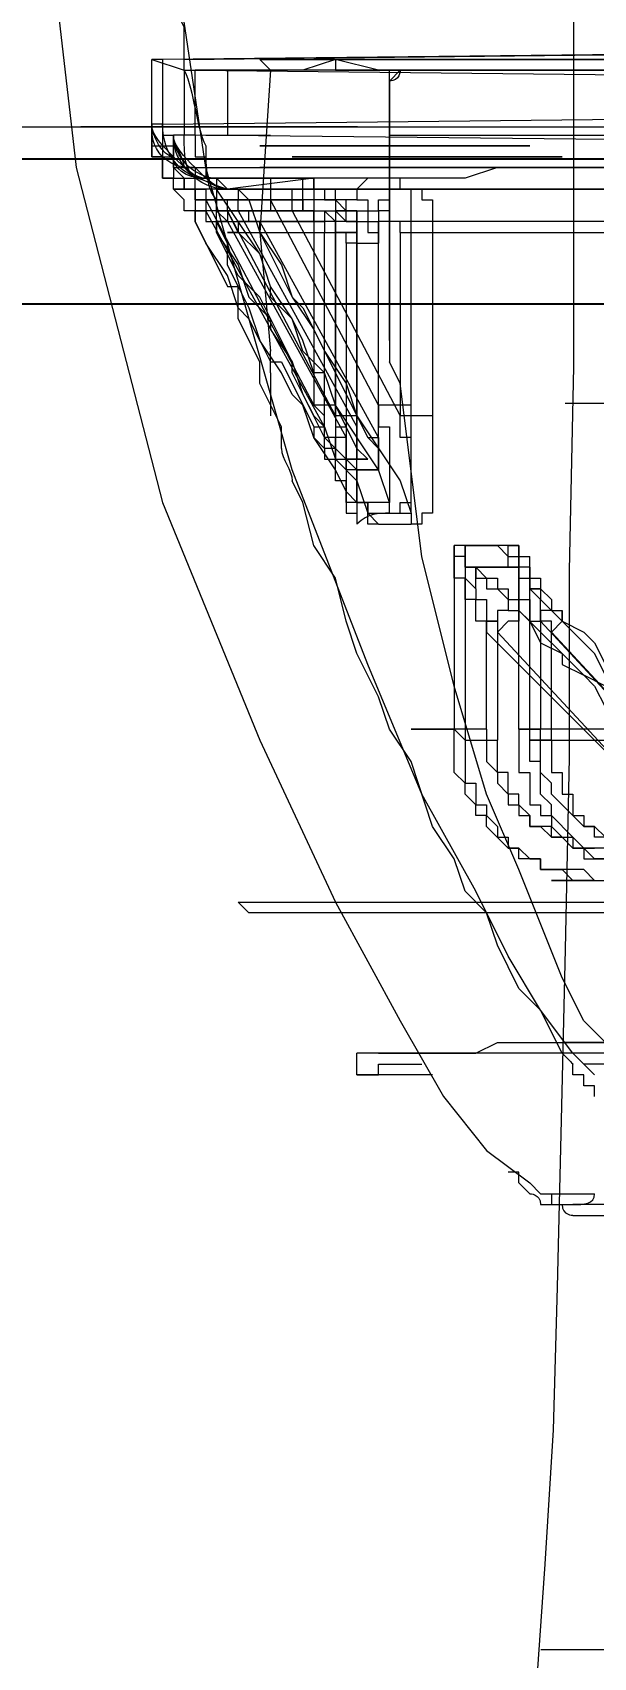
# Model space of a CAD drawing. Header units: millimetres. Extents: x 25083 to 52777, y 24772 to 45779.
# Drawn here: x 38530.2 to 38549.5, y 33654.7 to 33710.6 of the extents above; entities that cross this region are included whole.
import ezdxf

# ---------------------------------------------------------------- set-up
doc = ezdxf.new("R2010")
doc.units = ezdxf.units.MM
doc.layers.add('小车', color=7, linetype='Continuous')
doc.styles.get("Standard").update_dxf_attribs({"font": ''})
doc.styles.get('Standard').set_extended_font_data('SimSun')
doc.dimstyles.new('15', dxfattribs={"dimtxt": 15, "dimasz": 10, "dimexe": 2, "dimexo": 1, "dimgap": 1, "dimtad": 1, "dimdsep": 46, "dimtxsty": 'Standard', "dimcen": 2.5, "dimadec": 0, "dimazin": 0, "dimtfac": 1, "dimtmove": 2, "dimatfit": 3, "dimfxl": 1, "dimtolj": 1, "dimarcsym": 0})
doc.dimstyles.new('ISO-25', dxfattribs={"dimtxt": 2.5, "dimasz": 2.5, "dimexe": 1.25, "dimexo": 0.625, "dimtad": 1, "dimtxsty": 'Standard', "dimcen": 2.5, "dimadec": 0, "dimazin": 0, "dimtfac": 1, "dimtmove": 0, "dimatfit": 3, "dimfxl": 1, "dimarcsym": 0})

# ---------------------------------------------------------------- blocks, each defined once
blk = doc.blocks.new('*D925')
at = {"color": 0, "lineweight": -2}
for p, q in [((29677.862, 34881.662), (29677.862, 32448.293)), ((40733.017, 34757.645), (40733.017, 32448.293)), ((29680.362, 32449.543), (40730.517, 32449.543))]:
    blk.add_line(p, q, dxfattribs=at)
at = {"color": 0}
for points in [[(29680.362, 32449.96), (29680.362, 32449.127), (29677.862, 32449.543)], [(40730.517, 32449.127), (40730.517, 32449.96), (40733.017, 32449.543)]]:
    blk.add_solid(points, dxfattribs=at)
at = {"layer": 'DEFPOINTS', "color": 0}
for p in [(29677.862, 34882.287), (40733.017, 34758.27), (40733.017, 32449.543)]:
    blk.add_point(p, dxfattribs=at)
at = {"color": 0, "insert": (35205.439, 32451.628), "char_height": 2.5, "attachment_point": 5}
blk.add_mtext('11055,15', dxfattribs=at)
blk = doc.blocks.new('zw$D2F4')
at = {"color": 7, "lineweight": 5}
for points in [[(536.242, 960.334), (526.587, 959.22), (515.075, 956.249), (506.905, 952.907), (501.335, 950.308), (497.25, 948.08), (494.65, 946.594)], [(525.844, 955.878), (526.216, 955.878), (526.216, 956.249), (526.958, 956.249), (526.958, 956.621), (527.33, 956.621)], [(528.072, 956.621), (527.33, 956.621), (527.33, 956.249), (526.958, 956.249), (526.958, 955.878), (526.587, 955.878), (526.587, 955.135), (526.216, 955.135)], [(527.33, 956.621), (526.958, 956.621), (526.958, 956.249), (526.216, 956.249), (526.216, 955.878)], [(528.072, 956.621), (527.33, 956.621)], [(527.33, 956.621), (528.072, 956.621)], [(528.072, 956.249), (528.072, 956.621)], [(528.072, 956.621), (530.301, 956.621)], [(528.072, 956.249), (528.072, 956.621)], [(530.301, 956.621), (529.929, 955.507)], [(530.301, 956.249), (530.301, 956.621)], [(524.73, 955.135), (525.102, 955.135), (525.102, 955.507), (525.473, 955.507), (525.844, 955.878)], [(525.844, 955.878), (526.216, 955.878), (526.216, 955.135)], [(525.844, 955.878), (526.216, 955.878)], [(525.844, 955.878), (525.844, 955.135)], [(525.844, 955.135), (525.844, 955.507), (526.216, 955.507), (526.587, 955.878), (526.958, 955.878)], [(526.958, 955.878), (526.216, 955.878), (526.216, 955.507), (525.844, 955.507), (525.844, 955.135)], [(526.216, 955.878), (526.216, 955.507), (525.844, 955.507), (525.844, 955.135)], [(526.587, 954.764), (536.614, 956.249)], [(528.072, 956.249), (527.33, 956.249), (527.33, 955.878), (526.958, 955.878), (526.587, 955.878), (526.587, 955.135)], [(527.701, 955.878), (526.958, 955.878)], [(526.958, 955.878), (527.701, 955.878)], [(528.072, 956.249), (527.701, 956.249), (527.701, 955.878)], [(527.701, 955.507), (527.701, 955.878)], [(528.072, 956.249), (528.444, 922.456)], [(530.301, 956.249), (528.072, 956.249)], [(529.929, 955.507), (531.415, 955.507), (532.157, 955.878), (534.757, 955.878), (535.128, 956.249), (536.242, 956.249)], [(530.672, 922.456), (530.301, 956.249)], [(529.929, 955.507), (527.701, 955.507)], [(527.701, 955.135), (527.701, 955.507)], [(529.929, 955.507), (529.929, 955.135)], [(530.301, 955.507), (530.672, 922.456)], [(495.393, 941.395), (496.136, 942.138), (497.621, 943.252), (499.478, 944.366), (501.706, 945.48), (505.048, 947.337), (509.505, 949.194), (516.189, 951.793), (526.587, 954.764)], [(515.075, 949.565), (515.446, 949.936), (516.189, 950.308), (517.303, 951.05), (518.417, 951.422), (518.789, 951.793), (519.531, 952.164), (520.645, 952.907), (521.388, 953.279), (521.759, 953.65), (522.873, 954.021), (523.988, 954.764), (524.73, 955.135)], [(525.102, 955.135), (524.73, 955.135), (522.502, 954.021), (522.502, 953.65), (521.759, 953.279), (520.645, 952.907), (519.903, 952.536), (519.903, 952.164), (517.674, 951.05)], [(517.674, 950.679), (525.102, 954.764)], [(525.473, 954.764), (518.417, 951.05)], [(525.473, 955.135), (525.473, 954.764), (524.73, 954.764), (524.73, 954.393), (524.359, 954.393)], [(525.473, 954.764), (525.102, 954.764), (525.102, 955.135), (524.73, 955.135)], [(525.473, 955.135), (525.102, 955.135)], [(525.102, 955.135), (525.102, 954.764)], [(525.102, 951.422), (525.102, 954.764)], [(525.473, 954.764), (525.473, 954.393), (525.102, 954.393), (525.102, 954.021)], [(525.473, 954.764), (525.102, 954.764)], [(525.473, 954.764), (525.473, 955.135), (525.844, 955.135)], [(525.844, 955.135), (525.844, 954.764), (525.473, 954.764)], [(525.844, 955.135), (525.473, 955.135)], [(525.473, 955.135), (525.473, 954.764)], [(525.473, 955.135), (525.473, 954.393)], [(525.473, 954.764), (525.473, 951.422)], [(525.473, 951.05), (525.473, 954.764)], [(525.844, 954.021), (525.844, 954.393), (525.473, 954.393), (525.473, 954.764)], [(526.216, 955.135), (526.216, 954.393), (525.844, 954.393)], [(525.844, 954.021), (525.844, 955.135)], [(527.701, 955.135), (526.958, 955.135), (526.958, 954.764), (526.216, 954.764), (526.216, 954.393), (525.844, 954.393), (525.844, 954.021)], [(525.844, 955.135), (526.216, 955.135), (526.216, 954.764)], [(526.587, 955.135), (526.216, 954.764)], [(526.216, 954.764), (526.216, 955.135)], [(526.216, 954.393), (526.216, 955.135)], [(526.216, 955.135), (526.216, 954.764)], [(526.216, 954.764), (526.216, 951.793)], [(526.216, 952.164), (526.216, 954.764)], [(526.216, 951.793), (526.216, 954.764)], [(526.587, 955.135), (526.587, 921.342)], [(527.33, 920.228), (527.701, 955.135)], [(527.701, 955.135), (529.929, 955.135)], [(527.701, 955.135), (529.929, 955.135)], [(529.929, 955.135), (529.558, 920.228)], [(529.929, 933.597), (529.929, 955.135)], [(524.359, 954.393), (523.245, 953.65), (522.131, 953.279), (521.388, 952.536), (521.017, 952.536), (519.903, 951.793), (518.789, 951.422), (518.046, 951.05), (517.674, 950.679), (516.56, 950.308), (515.818, 949.565), (514.704, 949.194)], [(515.075, 948.451), (516.189, 948.822), (518.417, 950.308), (519.531, 950.679), (520.274, 951.422), (521.388, 951.793), (522.502, 952.536), (523.616, 952.907), (525.844, 954.393)], [(516.932, 952.164), (517.674, 952.164), (519.16, 952.907), (519.903, 952.907), (521.388, 953.65), (522.502, 953.65), (523.245, 954.021), (523.988, 954.021), (524.73, 954.393), (525.473, 954.393)], [(517.303, 950.308), (517.303, 950.679), (519.531, 951.793), (519.903, 951.793), (522.131, 952.907), (522.873, 953.65), (524.359, 954.393)], [(524.359, 954.393), (525.102, 954.393)], [(525.102, 954.021), (524.73, 954.021), (524.73, 954.393), (524.359, 954.393)], [(524.359, 954.393), (524.73, 954.393), (524.73, 954.021)], [(525.102, 954.393), (524.73, 954.021)], [(525.102, 954.393), (525.102, 950.679)], [(525.102, 954.021), (525.473, 954.021), (525.473, 954.393)], [(525.102, 953.279), (525.102, 954.393)], [(525.102, 953.65), (525.102, 954.393)], [(525.473, 952.536), (525.473, 953.279), (525.844, 953.65), (525.844, 954.393)], [(525.473, 954.393), (525.473, 953.65)], [(526.216, 954.393), (525.844, 954.021)], [(526.216, 954.393), (526.216, 951.05)], [(501.335, 781.711), (500.963, 781.711), (500.963, 782.825), (501.335, 784.31), (500.963, 785.424), (500.963, 820.332), (500.592, 832.587), (500.592, 901.66), (500.963, 914.286), (500.963, 925.427), (500.963, 935.082), (500.963, 953.279), (501.335, 953.65)], [(501.335, 953.65), (501.335, 928.769), (501.706, 926.541), (501.706, 809.934), (501.335, 800.65), (501.335, 781.711)], [(516.56, 949.194), (516.932, 949.565), (518.417, 950.308), (519.531, 950.679), (519.531, 951.05), (520.645, 951.422), (521.388, 951.793), (522.131, 952.536), (522.502, 952.536), (523.616, 952.907), (524.359, 953.65), (525.102, 954.021)], [(524.73, 954.021), (517.303, 949.936)], [(525.102, 953.65), (517.674, 949.565)], [(518.046, 950.308), (525.102, 954.021)], [(524.73, 950.308), (524.73, 953.65), (524.359, 953.65), (524.359, 954.021), (524.359, 953.65)], [(524.359, 953.65), (524.359, 949.565)], [(524.359, 952.907), (524.73, 952.907), (524.73, 953.279), (525.102, 953.279), (525.102, 953.65)], [(524.73, 954.021), (524.73, 950.679)], [(525.102, 951.05), (525.102, 954.021)], [(525.102, 954.021), (525.102, 953.65)], [(525.102, 953.65), (525.102, 950.308)], [(525.102, 953.65), (525.102, 953.279)], [(525.102, 953.65), (525.473, 953.65)], [(525.844, 954.021), (525.844, 953.65), (525.473, 953.65), (525.473, 953.279)], [(525.473, 950.308), (525.473, 953.65)], [(526.216, 951.05), (525.844, 954.021)], [(525.844, 919.114), (525.844, 954.021)], [(525.844, 954.021), (525.844, 951.422)], [(527.701, 954.021), (527.701, 952.536)], [(529.929, 954.021), (527.701, 954.021)], [(525.473, 953.279), (524.359, 952.907), (523.245, 952.164), (522.131, 951.793), (521.017, 951.05), (520.274, 950.679), (519.16, 949.936), (518.046, 949.565), (515.818, 948.08), (514.704, 947.708)], [(524.73, 952.907), (524.73, 953.279), (525.102, 953.279)], [(525.102, 953.279), (525.102, 949.565)], [(525.473, 953.279), (525.473, 952.536), (525.102, 952.536), (525.102, 951.793)], [(517.303, 948.822), (524.73, 952.907)], [(524.359, 952.907), (522.131, 951.793), (521.759, 951.422), (517.303, 949.194)], [(519.531, 952.536), (518.046, 952.536)], [(518.417, 948.822), (525.473, 952.536)], [(519.531, 952.536), (520.274, 952.536)], [(529.929, 952.536), (524.359, 952.907), (520.274, 952.536)], [(524.359, 952.907), (524.73, 952.907)], [(524.73, 949.565), (524.73, 952.907)], [(525.473, 949.565), (525.473, 952.536)], [(526.216, 952.164), (526.216, 952.536), (525.473, 952.536)], [(526.587, 943.623), (526.587, 951.422), (526.587, 951.793), (526.587, 952.907)], [(526.587, 952.907), (526.587, 945.48), (526.587, 945.109), (526.587, 943.623)], [(527.33, 952.907), (527.33, 946.965), (527.33, 946.223), (527.33, 943.623)], [(527.33, 943.623), (527.33, 949.936), (527.33, 950.679), (527.33, 952.907)], [(530.301, 782.825), (529.929, 782.825), (529.929, 783.939), (530.301, 785.796), (529.929, 786.91), (529.929, 832.958), (529.558, 846.327), (529.558, 887.919), (529.929, 901.288), (529.929, 936.567), (529.929, 942.138), (529.929, 948.822), (530.301, 950.308), (529.929, 951.422), (529.929, 952.536), (530.301, 952.907)], [(530.301, 952.907), (530.301, 935.453), (530.672, 926.169), (530.672, 810.677), (530.301, 801.393), (530.301, 798.793), (530.301, 793.594), (530.301, 782.825)], [(526.216, 949.194), (526.216, 952.164)], [(496.136, 942.509), (497.621, 943.252), (498.364, 943.995), (499.849, 944.737), (500.963, 945.109), (501.706, 945.851), (502.82, 946.223), (503.934, 946.965), (506.162, 947.708), (507.276, 948.451), (508.39, 948.822), (509.876, 949.565), (510.99, 949.936), (512.475, 950.308), (513.589, 951.05), (515.075, 951.422), (515.818, 951.793)], [(525.102, 951.793), (518.046, 948.08)], [(525.102, 951.422), (525.102, 951.05), (524.73, 951.05), (524.73, 950.679), (524.359, 950.679)], [(526.216, 951.793), (526.216, 951.05), (525.844, 951.05), (525.844, 950.679), (525.473, 950.679), (525.473, 950.308), (524.73, 950.308)], [(524.73, 951.05), (525.102, 951.05), (525.102, 951.422), (525.473, 951.422)], [(525.102, 951.793), (525.102, 948.822)], [(525.102, 951.793), (525.844, 951.793), (525.844, 951.422)], [(525.473, 951.05), (525.473, 951.422), (525.102, 951.422)], [(525.473, 951.422), (526.216, 951.422), (526.216, 951.793)], [(525.844, 942.509), (525.844, 950.308), (525.844, 950.679), (525.844, 951.793)], [(525.844, 951.793), (525.844, 944.366), (525.844, 943.995), (525.844, 942.509)], [(525.844, 951.422), (525.844, 948.451)], [(526.958, 951.793), (526.958, 945.851), (526.958, 945.109), (526.958, 942.509)], [(526.958, 942.509), (526.958, 948.822), (526.958, 949.565), (526.958, 951.793)], [(515.075, 949.565), (515.075, 949.936), (515.818, 949.936), (515.818, 950.308), (516.932, 950.308), (517.303, 950.679), (517.674, 950.679), (518.046, 950.679), (518.417, 951.05)], [(517.674, 951.05), (517.303, 951.05), (516.932, 950.679), (516.56, 950.679), (516.56, 950.308)], [(517.674, 951.05), (517.674, 950.679)], [(524.73, 951.05), (518.417, 951.05)], [(518.417, 950.308), (518.417, 951.05)], [(524.359, 949.565), (525.102, 949.565), (525.102, 949.936), (525.473, 949.936), (525.473, 950.308), (525.844, 950.308), (525.844, 951.05), (526.216, 951.05)], [(525.102, 951.05), (525.102, 950.679), (524.73, 950.308), (524.359, 950.308)], [(525.473, 951.05), (525.102, 951.05), (525.102, 950.308), (524.73, 950.308), (524.359, 950.308)], [(524.73, 950.308), (524.73, 951.05)], [(526.216, 951.05), (525.102, 951.05)], [(525.473, 950.308), (525.473, 951.05)], [(530.301, 951.05), (530.301, 950.308), (529.929, 950.308), (529.929, 949.936), (529.929, 948.451)], [(530.672, 891.262), (530.672, 928.397), (530.301, 934.339), (530.301, 951.05)], [(518.417, 950.308), (516.56, 950.308), (516.56, 949.936), (514.704, 949.936), (514.704, 949.565), (514.332, 949.565)], [(518.046, 950.308), (517.674, 950.308), (517.674, 949.936), (516.56, 949.936), (516.189, 949.565), (515.075, 949.565), (515.075, 949.194), (514.704, 949.194)], [(516.189, 949.565), (516.189, 949.936), (516.56, 949.936), (516.932, 950.308), (517.303, 950.308)], [(516.56, 950.308), (516.932, 950.308), (516.932, 950.679), (517.674, 950.679)], [(524.359, 950.308), (516.56, 950.308)], [(516.56, 950.308), (516.56, 949.194)], [(517.303, 949.936), (517.303, 950.308)], [(517.674, 950.679), (524.359, 950.679)], [(518.046, 950.308), (524.359, 950.308)], [(518.046, 949.565), (518.046, 950.308)], [(524.73, 950.308), (518.417, 950.308)], [(523.988, 949.936), (524.359, 949.936), (524.359, 950.308), (524.73, 950.308), (524.73, 950.679)], [(525.102, 950.679), (525.102, 950.308), (524.73, 949.936), (524.73, 949.565), (524.359, 949.565), (523.988, 949.565)], [(524.359, 950.679), (524.359, 950.308)], [(524.359, 949.565), (524.359, 950.308)], [(524.359, 949.565), (524.73, 949.565), (524.73, 949.936), (525.102, 949.936), (525.102, 950.308)], [(525.473, 950.308), (525.102, 949.936), (525.102, 949.565), (524.73, 949.565), (524.359, 949.565)], [(524.359, 949.565), (524.359, 950.308)], [(525.102, 950.679), (524.73, 950.679)], [(525.102, 950.679), (525.102, 949.565)], [(525.473, 950.308), (525.102, 950.308)], [(527.33, 946.594), (527.33, 949.194), (527.33, 949.565), (527.33, 950.308)], [(527.33, 950.308), (527.33, 947.337), (527.33, 946.594)], [(530.301, 950.308), (530.301, 946.223)], [(530.301, 946.223), (530.301, 950.308)], [(530.301, 950.308), (530.301, 948.08), (530.301, 947.708), (530.301, 946.594)], [(530.301, 946.594), (530.301, 948.822), (530.301, 949.194), (530.301, 950.308)], [(516.189, 949.565), (516.56, 949.565), (516.56, 949.936), (517.303, 949.936)], [(523.988, 949.936), (517.303, 949.936)], [(523.988, 949.565), (523.988, 949.936)], [(530.301, 946.594), (530.301, 948.822), (530.301, 949.936)], [(530.301, 949.936), (530.301, 948.08), (530.301, 946.594)], [(495.393, 949.565), (496.136, 949.565)], [(495.393, 946.965), (495.393, 949.565)], [(495.393, 949.565), (495.393, 948.822), (495.764, 948.822), (495.764, 948.451), (495.764, 947.337)], [(496.136, 947.708), (496.136, 949.565)], [(515.075, 949.565), (514.332, 949.565)], [(514.332, 948.822), (514.332, 949.194), (515.075, 949.194), (515.075, 949.565), (515.446, 949.565), (515.818, 949.565), (518.046, 949.565)], [(514.332, 948.822), (514.704, 949.194)], [(516.189, 949.565), (523.988, 949.565)], [(516.189, 949.565), (516.189, 948.822)], [(516.189, 948.822), (516.189, 949.565)], [(517.303, 949.194), (516.932, 948.822), (516.189, 948.822)], [(516.56, 949.194), (516.56, 949.565), (517.674, 949.565)], [(517.674, 949.565), (516.56, 949.565), (516.56, 949.194)], [(517.303, 949.194), (517.303, 948.822)], [(517.674, 949.565), (524.359, 949.565)], [(524.359, 949.565), (517.674, 949.565)], [(518.046, 949.565), (524.359, 949.565)], [(524.73, 949.565), (524.73, 949.194), (524.359, 949.194), (524.359, 948.822), (523.988, 948.822)], [(525.102, 949.565), (525.102, 949.194), (524.73, 949.194), (524.73, 948.822), (524.359, 948.822), (523.988, 948.822)], [(523.988, 949.565), (523.988, 948.822)], [(525.473, 949.565), (525.473, 949.194), (525.102, 949.194), (525.102, 948.822), (524.73, 948.822)], [(525.102, 949.565), (524.73, 949.565)], [(524.73, 947.708), (525.844, 947.708), (525.844, 948.08), (526.216, 948.08), (526.216, 949.194)], [(526.216, 949.194), (525.844, 949.565), (525.473, 949.565)], [(526.587, 933.225), (526.587, 944.737), (526.216, 945.851), (526.216, 949.194)], [(526.958, 945.48), (526.958, 948.08), (526.958, 948.451), (526.958, 949.194)], [(526.958, 949.194), (526.958, 946.223), (526.958, 945.48)], [(529.929, 945.109), (529.929, 949.194)], [(529.929, 949.194), (529.929, 945.109)], [(529.929, 949.194), (529.929, 946.965), (529.929, 946.594), (529.929, 945.48)], [(529.929, 945.48), (529.929, 947.708), (529.929, 948.08), (529.929, 949.194)], [(496.136, 786.91), (496.136, 792.48), (495.764, 794.337), (496.136, 796.194), (496.136, 800.279), (495.764, 803.621), (495.764, 922.084), (495.764, 931.368), (495.764, 933.597), (496.136, 938.424), (496.136, 948.822)], [(496.136, 948.822), (496.136, 945.48), (496.507, 944.737), (496.507, 813.648), (496.507, 804.364), (496.507, 791.366), (496.136, 790.623), (496.136, 786.91)], [(518.417, 948.822), (517.674, 948.822), (517.674, 948.451), (515.075, 948.451)], [(516.189, 948.822), (523.988, 948.822)], [(517.303, 948.822), (516.189, 948.822)], [(517.303, 948.822), (523.988, 948.822)], [(518.417, 948.822), (524.73, 948.822)], [(518.417, 947.708), (518.417, 948.822)], [(524.359, 948.08), (524.73, 948.08), (524.73, 948.451), (525.102, 948.451), (525.102, 948.822)], [(524.73, 947.708), (524.73, 948.822)], [(525.102, 948.822), (525.473, 948.822), (525.473, 948.451), (525.844, 948.451)], [(529.929, 945.48), (529.929, 947.708), (529.929, 948.822)], [(496.507, 941.024), (497.25, 941.766), (498.735, 942.509), (502.449, 943.995), (505.048, 945.109), (508.762, 946.223), (513.218, 947.337), (519.16, 948.08), (519.903, 948.451)], [(514.704, 948.451), (514.704, 948.08), (515.075, 948.08), (515.075, 947.708), (515.818, 947.708), (516.189, 947.708), (518.417, 947.708)], [(514.704, 948.451), (515.075, 948.451)], [(514.704, 947.708), (516.189, 947.708), (517.303, 947.708), (517.303, 948.08), (518.046, 948.08)], [(524.359, 948.08), (518.046, 948.08)], [(518.046, 946.965), (518.046, 948.08)], [(520.645, 948.451), (519.903, 948.451)], [(520.645, 948.451), (529.558, 948.451)], [(529.558, 948.451), (520.645, 948.451)], [(525.844, 948.451), (525.844, 947.337), (525.473, 947.337), (525.473, 946.965), (524.359, 946.965)], [(524.359, 948.08), (524.359, 946.965)], [(525.844, 948.451), (525.844, 931.74)], [(527.701, 948.451), (527.701, 933.968)], [(529.558, 948.451), (529.929, 948.08)], [(529.558, 948.451), (529.929, 948.451)], [(529.929, 948.451), (529.929, 897.575), (529.558, 892.004)], [(529.929, 948.451), (529.929, 948.08)], [(507.276, 947.708), (507.276, 946.223), (506.905, 945.851)], [(507.276, 946.223), (507.276, 947.708)], [(514.704, 947.708), (514.332, 947.708)], [(518.046, 946.965), (514.704, 946.965), (514.704, 947.337), (514.332, 947.337), (514.332, 947.708)], [(518.417, 947.708), (524.73, 947.708)], [(524.73, 932.111), (524.73, 947.708)], [(524.359, 946.965), (518.046, 946.965)], [(524.359, 946.965), (524.359, 930.626)], [(494.65, 946.594), (492.793, 945.109)], [(502.077, 941.395), (502.449, 941.766), (502.449, 943.252), (502.82, 943.252), (502.82, 943.995), (503.191, 943.995), (503.191, 944.366), (503.934, 945.109), (504.306, 945.109), (504.306, 945.48), (504.677, 945.48), (505.048, 945.851), (505.42, 945.851), (505.791, 946.223), (507.276, 946.223)], [(506.905, 945.851), (505.42, 945.851), (505.42, 945.48), (504.677, 945.48), (504.677, 945.109), (504.306, 945.109), (503.934, 944.737), (503.563, 944.737), (503.563, 944.366), (503.191, 944.366), (503.191, 943.995), (502.82, 943.623), (502.82, 943.252), (502.449, 943.252), (502.449, 942.509), (502.077, 942.138), (502.077, 941.024)], [(513.589, 945.851), (506.905, 945.851)], [(506.905, 945.851), (506.905, 944.737)], [(513.589, 946.223), (507.276, 946.223)], [(507.276, 945.109), (507.276, 946.223)], [(510.619, 945.109), (510.99, 945.109), (510.99, 945.48), (511.733, 945.48), (511.733, 945.851), (512.104, 945.851)], [(512.847, 945.851), (512.847, 945.48), (512.475, 945.48), (512.475, 945.109), (512.104, 945.109), (512.104, 944.737), (511.733, 944.366), (511.361, 944.366)], [(512.104, 945.851), (512.475, 945.851), (512.475, 946.223), (513.589, 946.223)], [(512.847, 945.851), (512.104, 945.851)], [(513.589, 945.851), (512.475, 945.851), (512.104, 945.48)], [(512.847, 945.851), (513.218, 945.851), (513.218, 946.223), (513.589, 946.223)], [(512.847, 945.851), (512.847, 944.366)], [(512.847, 945.48), (512.847, 945.851), (513.589, 945.851)], [(513.589, 945.851), (513.589, 944.737), (513.218, 944.366), (513.218, 943.623)], [(513.589, 943.995), (513.589, 946.223)], [(512.104, 945.48), (511.733, 945.48), (511.733, 945.109), (510.99, 945.109), (510.99, 944.737), (510.619, 944.737)], [(512.847, 945.48), (512.475, 945.109), (512.475, 944.737), (512.104, 944.737), (512.104, 944.366), (511.733, 944.366), (511.733, 943.995), (511.361, 943.995)], [(512.104, 945.48), (512.847, 945.48)], [(512.847, 943.623), (512.847, 945.48)], [(492.793, 945.109), (491.679, 943.623)], [(507.276, 945.109), (506.162, 945.109), (505.791, 944.737), (505.42, 944.737), (505.048, 944.366), (504.677, 944.366), (504.677, 943.995), (504.306, 943.995), (504.306, 943.623), (503.934, 943.623), (503.934, 943.252), (503.563, 942.88), (503.563, 942.138), (503.191, 942.138), (503.191, 941.395)], [(503.191, 941.024), (503.191, 942.138), (503.563, 942.509), (503.563, 942.88), (503.934, 942.88), (503.934, 943.623), (504.306, 943.623), (504.677, 943.995), (505.048, 943.995), (505.048, 944.366), (505.791, 944.366), (505.791, 944.737), (506.905, 944.737)], [(510.619, 944.737), (505.42, 939.91)], [(505.791, 940.281), (510.619, 945.109)], [(510.619, 944.737), (506.905, 944.737)], [(507.276, 945.109), (510.619, 945.109)], [(511.361, 944.366), (511.361, 944.737), (510.99, 944.737), (510.99, 945.109), (510.619, 945.109)], [(511.361, 943.995), (510.99, 943.995), (510.99, 944.366), (510.619, 944.737)], [(491.308, 943.623), (491.679, 943.995), (492.051, 943.995), (492.051, 944.366)], [(511.361, 944.366), (511.361, 943.995), (510.99, 943.623), (510.247, 943.252), (509.876, 942.509), (509.505, 942.509), (509.133, 941.766), (508.762, 941.395), (508.019, 941.024), (508.019, 940.652), (507.276, 940.281), (506.905, 939.91), (506.534, 939.167)], [(512.847, 944.366), (512.847, 943.995), (512.475, 943.995), (512.475, 943.623), (512.104, 943.623), (512.104, 943.252), (511.733, 943.252), (511.361, 942.88)], [(512.104, 943.995), (512.847, 943.995), (512.847, 944.366)], [(512.847, 944.366), (513.589, 944.366), (513.589, 943.995)], [(491.679, 943.623), (491.308, 943.252)], [(491.679, 943.623), (491.308, 943.252), (491.308, 942.88)], [(502.077, 938.796), (502.077, 939.91), (502.449, 940.281), (502.449, 941.024), (502.82, 941.024), (502.82, 941.395), (503.563, 942.138), (504.306, 942.88), (504.677, 942.88), (505.048, 943.252), (506.162, 943.252), (506.162, 943.623), (506.905, 943.623)], [(507.276, 943.995), (505.791, 943.995), (505.791, 943.623), (504.677, 943.623), (504.677, 943.252), (504.306, 943.252), (504.306, 942.88), (503.934, 942.88), (503.563, 942.509), (503.191, 942.138), (503.191, 941.766), (502.82, 941.766), (502.82, 941.024), (502.449, 941.024), (502.449, 939.167)], [(506.162, 938.796), (508.019, 940.652), (508.762, 941.024), (509.133, 941.766), (511.361, 943.995)], [(506.905, 943.623), (513.218, 943.623)], [(506.905, 943.623), (506.905, 926.912)], [(506.905, 942.88), (506.905, 943.623)], [(507.276, 943.995), (513.589, 943.995)], [(507.276, 943.995), (507.276, 943.252)], [(507.648, 852.269), (507.648, 923.941), (507.276, 932.482), (507.276, 943.995)], [(510.619, 942.88), (510.99, 942.88), (510.99, 943.252), (511.733, 943.252), (512.104, 943.623)], [(512.104, 943.995), (511.733, 943.995), (511.733, 943.623), (510.99, 943.623), (510.99, 943.252)], [(512.847, 943.623), (512.475, 943.623), (512.475, 943.252), (512.104, 943.252), (511.733, 942.88), (511.361, 942.88), (511.361, 942.509)], [(513.589, 943.995), (512.104, 943.995)], [(512.104, 943.623), (513.218, 943.623)], [(512.847, 943.623), (512.475, 943.623), (512.475, 943.252), (512.104, 943.252), (512.104, 943.623)], [(512.847, 943.623), (513.218, 943.623)], [(491.308, 943.252), (491.308, 942.88)], [(503.191, 939.538), (503.191, 940.281), (503.563, 940.281), (503.563, 941.395), (503.934, 941.395), (503.934, 941.766), (504.677, 942.509), (505.048, 942.88), (505.42, 942.88), (505.791, 943.252), (507.276, 943.252)], [(510.99, 943.252), (505.791, 938.424)], [(510.99, 943.252), (507.276, 943.252)], [(511.361, 942.88), (511.361, 943.252), (510.99, 943.252)], [(491.308, 942.88), (490.937, 942.88), (490.937, 942.138)], [(491.308, 942.88), (491.308, 942.138)], [(496.507, 941.766), (496.507, 942.509)], [(502.077, 941.395), (502.077, 942.88)], [(502.077, 942.88), (502.077, 941.395), (502.077, 941.024)], [(506.905, 942.88), (505.791, 942.88), (505.791, 942.509), (505.048, 942.509), (505.048, 942.138), (504.306, 942.138), (504.306, 941.766), (503.934, 941.766), (503.934, 941.395), (503.563, 941.024), (503.563, 940.652), (503.191, 940.652), (503.191, 939.167)], [(505.42, 938.053), (510.619, 942.88)], [(511.361, 942.509), (510.99, 942.509), (510.619, 941.766), (510.247, 941.395), (509.505, 941.024), (509.505, 940.652), (508.762, 940.281), (508.39, 939.91), (508.019, 939.167), (507.648, 939.167), (506.162, 937.681)], [(506.534, 938.053), (506.534, 938.424), (507.276, 938.796), (507.648, 939.167), (508.019, 939.91), (508.39, 939.91), (508.762, 940.281), (509.133, 941.024), (509.876, 941.395), (511.361, 942.88)], [(506.905, 942.88), (510.619, 942.88)], [(510.619, 942.88), (510.99, 942.509), (511.361, 942.509)], [(490.565, 942.138), (490.565, 941.024)], [(490.937, 941.024), (490.937, 942.138)], [(493.165, 939.91), (492.051, 939.91), (492.051, 940.281), (491.679, 940.281), (491.679, 940.652), (491.308, 940.652), (491.308, 941.024), (490.937, 941.024), (490.937, 942.138)], [(491.308, 942.138), (491.308, 941.395)], [(494.65, 941.395), (495.022, 941.395), (495.022, 941.766), (495.393, 941.766), (495.393, 942.138), (495.764, 942.138)], [(495.764, 939.167), (495.764, 941.766)], [(496.507, 940.652), (496.507, 941.766)]]:
    blk.add_lwpolyline(points, dxfattribs=at)
for points in [[(526.958, 955.878), (527.33, 956.249), (527.701, 956.621), (528.072, 956.621)], [(526.958, 956.249), (527.33, 956.621), (527.701, 956.621), (528.072, 956.621)], [(526.958, 955.878), (526.958, 956.249), (527.701, 956.621), (528.072, 956.621)], [(527.701, 955.878), (526.587, 955.878), (526.216, 955.135), (525.844, 954.021)], [(525.844, 954.393), (525.844, 954.764), (525.844, 955.135), (525.844, 955.878)], [(526.216, 954.764), (526.216, 955.507), (526.958, 956.249), (528.072, 956.249)], [(526.216, 954.764), (526.216, 955.507), (526.587, 955.878), (526.958, 955.878)], [(526.216, 954.764), (526.216, 955.135), (526.587, 955.507), (526.958, 955.878)], [(526.216, 954.393), (526.216, 955.135), (526.958, 955.878), (527.701, 955.878)], [(526.587, 955.135), (526.587, 955.507), (526.587, 955.878), (526.958, 956.249)], [(526.587, 955.507), (526.958, 955.507), (527.33, 955.878), (527.701, 955.878)], [(526.587, 955.135), (526.958, 955.507), (527.33, 955.878), (527.701, 955.878)], [(525.844, 954.021), (525.844, 954.764), (526.216, 955.135), (526.587, 955.507)], [(526.216, 955.135), (526.587, 955.507), (526.958, 955.507), (527.701, 955.507)], [(529.929, 955.507), (529.187, 955.135), (528.072, 955.135), (527.33, 954.764)], [(525.473, 955.135), (525.473, 954.393), (525.473, 954.021), (525.473, 953.279)], [(525.473, 954.764), (525.473, 954.764), (525.473, 955.135), (525.473, 955.135)], [(527.33, 954.764), (526.587, 954.764), (525.844, 954.764), (525.473, 954.393)], [(525.844, 954.021), (525.844, 954.393), (526.216, 954.764), (526.587, 955.135)], [(525.844, 954.021), (525.844, 954.393), (526.216, 954.764), (526.216, 955.135)], [(527.701, 954.764), (527.701, 954.764), (527.701, 954.393), (527.701, 954.021)], [(529.929, 955.135), (529.929, 955.135), (529.929, 955.135), (529.929, 955.135)], [(519.531, 952.536), (519.16, 952.536), (518.789, 952.536), (518.417, 952.536)], [(516.932, 952.164), (516.56, 952.164), (516.189, 951.793), (515.818, 951.793)], [(514.704, 948.451), (514.704, 948.822), (514.704, 949.194), (514.332, 949.565)], [(514.704, 949.194), (514.704, 948.451), (514.704, 948.08), (514.704, 947.708)], [(515.075, 948.451), (515.075, 948.822), (515.075, 949.194), (515.075, 949.565)], [(514.332, 948.822), (514.332, 948.451), (514.332, 948.08), (514.332, 947.708)], [(529.929, 948.08), (529.929, 948.08), (529.558, 948.08), (529.558, 948.451)], [(491.308, 943.623), (491.308, 943.623), (491.308, 943.252), (490.937, 943.252)], [(490.937, 943.252), (490.937, 943.252), (490.937, 942.88), (490.937, 942.88)], [(490.937, 942.509), (490.565, 942.509), (490.565, 942.138), (490.565, 942.138)], [(490.937, 942.88), (490.937, 942.509), (490.937, 942.509), (490.937, 942.138)], [(496.136, 942.509), (495.764, 942.138), (495.764, 942.138), (495.764, 942.138)], [(490.937, 942.138), (490.937, 942.138), (490.937, 942.138), (490.937, 942.138)], [(490.937, 942.138), (490.937, 941.766), (490.937, 941.395), (491.308, 941.395)], [(490.937, 942.138), (490.937, 942.138), (490.937, 942.138), (490.937, 942.138)]]:
    blk.add_open_spline(points, degree=3, dxfattribs=at)
blk = doc.blocks.new('*D469')
at = {"layer": 'DEFPOINTS', "color": 0}
for p in [(36061.191, 116692.222), (36180.039, 116685.352), (36180.039, 116527.033)]:
    blk.add_point(p, dxfattribs=at)
at = {"layer": '小车', "color": 0, "linetype": 'Continuous', "lineweight": -2}
for p, q in [((36061.191, 116691.222), (36061.191, 116525.033)), ((36180.039, 116684.352), (36180.039, 116525.033)), ((36071.191, 116527.033), (36084.175, 116527.033)), ((36170.039, 116527.033), (36146.425, 116527.033))]:
    blk.add_line(p, q, dxfattribs=at)
at = {"layer": '小车', "color": 0}
for points in [[(36071.191, 116528.7), (36071.191, 116525.366), (36061.191, 116527.033)], [(36170.039, 116528.7), (36170.039, 116525.366), (36180.039, 116527.033)]]:
    blk.add_solid(points, dxfattribs=at)
at = {"layer": '小车', "color": 0, "insert": (36115.3, 116527.033), "char_height": 15, "attachment_point": 5}
blk.add_mtext('\\A1;118.85', dxfattribs=at)
blk = doc.blocks.new('*D472')
at = {"layer": 'DEFPOINTS', "color": 0}
for p in [(36501.161, 116657.067), (36500.203, 116654.2), (36536.624, 116645.223)]:
    blk.add_point(p, dxfattribs=at)
at = {"layer": '小车', "color": 0, "linetype": 'Continuous', "lineweight": -2}
for p, q in [((36539.792, 116654.708), (36542.96, 116664.193)), ((36502.109, 116656.75), (36538.521, 116644.589)), ((36501.152, 116653.883), (36537.564, 116641.723)), ((36535.667, 116642.356), (36536.624, 116645.223)), ((36532.499, 116632.871), (36529.331, 116623.386))]:
    blk.add_line(p, q, dxfattribs=at)
at = {"layer": '小车', "color": 0}
for points in [[(36538.211, 116655.236), (36541.373, 116654.18), (36536.624, 116645.223)], [(36530.918, 116633.399), (36534.08, 116632.343), (36535.667, 116642.356)]]:
    blk.add_solid(points, dxfattribs=at)
at = {"layer": '小车', "color": 0, "insert": (36529.629, 116624.276), "char_height": 15, "attachment_point": 5, "rotation": 71.5322}
blk.add_mtext('\\A1;3.02', dxfattribs=at)
blk = doc.blocks.new('zw$AA32')
at = {"color": 6}
for points in [[(791.322, 227.5), (10738.678, 227.5)], [(10738.678, 222.5), (791.322, 222.5)]]:
    blk.add_lwpolyline(points, dxfattribs=at)
blk = doc.blocks.new('A$C1A4175F5')
at = {"layer": '小车', "color": 7, "lineweight": 0}
for points in [[(1045.693, 508.708), (1045.693, 494.709), (1045.833, 487.71), (1045.833, 481.271), (1045.973, 474.691), (1046.113, 468.812), (1046.253, 463.072), (1046.393, 458.173), (1046.673, 453.553), (1046.953, 449.634), (1047.093, 446.414), (1047.513, 443.754), (1047.793, 441.235), (1048.213, 439.975), (1048.913, 438.155), (1050.732, 435.775), (1053.252, 433.955), (1056.612, 432.976), (1059.971, 433.256), (1062.911, 434.655), (1065.291, 436.755)], [(1042.053, 493.449), (1045.973, 493.449)], [(1046.813, 450.614), (1043.733, 450.614)]]:
    blk.add_lwpolyline(points, dxfattribs=at)
at = {"layer": '小车', "color": 1, "lineweight": 0}
for points in [[(1066.551, 502.968), (1018.956, 502.968)], [(1053.112, 502.968), (1062.631, 502.968)], [(1053.112, 502.968), (1062.631, 502.968)]]:
    blk.add_lwpolyline(points, dxfattribs=at)
at = {"layer": '小车'}
dim = blk.add_linear_dim(base=(212.358, 337.78), p1=(93.511, 502.968), p2=(212.358, 496.098), dimstyle='15', override={"dimfxl": 0.18}, dxfattribs=at)
dim.commit()
dim.dimension.update_dxf_attribs({"geometry": '*D469', "text_midpoint": (147.619, 337.78), "dimtype": 128, "insert": (-35967.681, -116189.253)})
dim = blk.add_linear_dim(base=(568.944, 455.969), p1=(532.523, 464.947), p2=(533.48, 467.813), angle=71.5322, dimstyle='15', override={"dimfxl": 0.18}, dxfattribs=at)
dim.commit()
dim.dimension.update_dxf_attribs({"geometry": '*D472', "text_midpoint": (561.948, 435.023), "dimtype": 129, "insert": (-35967.681, -116189.253)})
blk = doc.blocks.new('zw$50CE')
blk.add_blockref('zw$D2F4', (22.01, 103.569))
at = {"layer": '小车', "ltscale": 10, "xscale": -1, "rotation": 270}
blk.add_blockref('A$C1A4175F5', (47.032, 0), dxfattribs=at)

msp = doc.modelspace()

# ---------------------------------------------------------------- block references
at = {"rotation": 90}
msp.add_blockref('zw$50CE', (39594.481, 33157.316), dxfattribs=at)
at = {"color": 1}
msp.add_blockref('zw$AA32', (29416.762, 33478.711), dxfattribs=at)

# ---------------------------------------------------------------- dimensions: what is measured, and where the dimension line sits
dim = msp.add_linear_dim(base=(40733.0166, 32449.5434), p1=(29677.8617, 34882.2868), p2=(40733.0166, 34758.2702), dimstyle='ISO-25')
dim.commit()
dim.dimension.update_dxf_attribs({"geometry": '*D925', "text_midpoint": (35205.4391, 32449.5434), "dimtype": 160})

doc.saveas('drawing.dxf')
